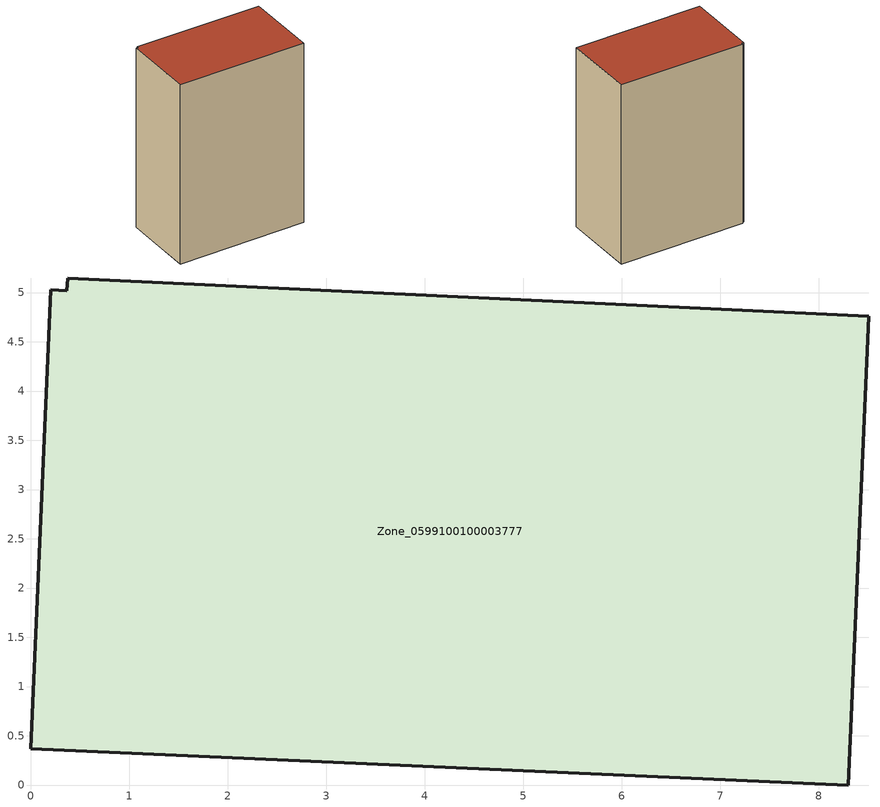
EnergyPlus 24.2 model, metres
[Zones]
Zone_0599100100003777
 floor ground (C_G): 0.36,5.02 0.37,5.15 8.5,4.76 8.3,0 0,0.37 0.2,5.03 z0
 wall outside (C_F): 0,0.37 8.3,0 8.5,4.76 0.37,5.15 0.36,5.02 0.2,5.03 0,0.37 z0:11.95
 roof outside (C_R): 0.36,5.02 0.2,5.03 0,0.37 8.3,0 8.5,4.76 0.37,5.15 z11.95
[BUILDING]
Pand.0599100100003777: North Axis=0; Terrain=City; Loads Convergence Tolerance Value=0.04; Temperature Convergence Tolerance Value=0.4; Solar Distribution=FullExterior; Maximum Number of Warmup Days=25; Minimum Number of Warmup Days=1
[Site:Location]
Rotterdam.The.Hague.AP_ZH_NLD Design_Conditions: Latitude=51.96; Longitude=4.45; Time Zone=1; Elevation=-4.5
[SITE:GROUNDTEMPERATURE:BUILDINGSURFACE]
18, 18, 18, 18, 18, 18, 18, 18, 18, 18, 18, 18
[MATERIAL] Thermal Absorptance=0.9; Solar Absorptance=0.7; Visible Absorptance=0.7
Name | Roughness | Thickness | Conductivity | Density | Specific Heat
G.TI.2015-2018 | MediumSmooth | 0.15 | 0.0428571 | 540 | 1210
F.TI.2015-2018 | Rough | 0.3 | 0.0666667 | 1920 | 840
R.TI.2015-2018 | MediumRough | 0.2 | 0.0333333 | 1500 | 1000
[CONSTRUCTION]
C_G: G.TI.2015-2018
C_F: F.TI.2015-2018
C_R: R.TI.2015-2018
[ZONE]
Zone_0599100100003777: Type=1; Multiplier=1; Ceiling Height=Autocalculate; Volume=Autocalculate; Floor Area=autocalculate; Part of Total Floor Area=Yes
[ZONEINFILTRATION:DESIGNFLOWRATE]
Infil_Zone_0599100100003777: Zone or ZoneList or Space or SpaceList=Zone_0599100100003777; Schedule=AlwaysOn; Design Flow Rate Calculation Method=Flow/Area; Flow Rate per Floor Area=0.0015; Constant Term Coefficient=1; Temperature Term Coefficient=0; Velocity Term Coefficient=0; Velocity Squared Term Coefficient=0
[HVACTEMPLATE:ZONE:IDEALLOADSAIRSYSTEM]
Zone_0599100100003777: Maximum Heating Supply Air Temperature=50; Minimum Cooling Supply Air Temperature=13; Maximum Heating Supply Air Humidity Ratio=0.0156; Minimum Cooling Supply Air Humidity Ratio=0.0077; Heating Limit=NoLimit; Cooling Limit=NoLimit; Dehumidification Control Type=ConstantSensibleHeatRatio; Cooling Sensible Heat Ratio=0.7; Dehumidification Setpoint=60; Humidification Control Type=None; Humidification Setpoint=30; Outdoor Air Method=None; Outdoor Air Flow Rate per Person=0.00944; Outdoor Air Flow Rate per Zone Floor Area=0; Outdoor Air Flow Rate per Zone=0; Demand Controlled Ventilation Type=None; Outdoor Air Economizer Type=NoEconomizer; Heat Recovery Type=None; Sensible Heat Recovery Effectiveness=0.7; Latent Heat Recovery Effectiveness=0.65
[ZONECONTROL:THERMOSTAT]
ThermostatControl_Zone_0599100100003777: Zone or ZoneList=Zone_0599100100003777; Control Type Schedule=DualSetpointControlType; Control 1=Thermostat_Zone_0599100100003777; Temperature Difference Between Cutout And Setpoint=0
[THERMOSTATSETPOINT:DUALSETPOINT]
Thermostat_Zone_0599100100003777: Heating Setpoint Temperature Schedule=HeatingSetpoint_Zone_0599100100003777; Cooling Setpoint Temperature Schedule=CoolingSetpoint_Zone_0599100100003777
[SCHEDULE:COMPACT]
HeatingSetpoint_Zone_0599100100003777: Through: 12/31, For: AllDays, Until: 24:00, 21
CoolingSetpoint_Zone_0599100100003777: Through: 12/31, For: AllDays, Until: 24:00, 24
DualSetpointControlType: Through: 12/31, For: AllDays, Until: 24:00, 4
AlwaysOn: Through: 12/31, For: AllDays, Until: 24:00, 1
